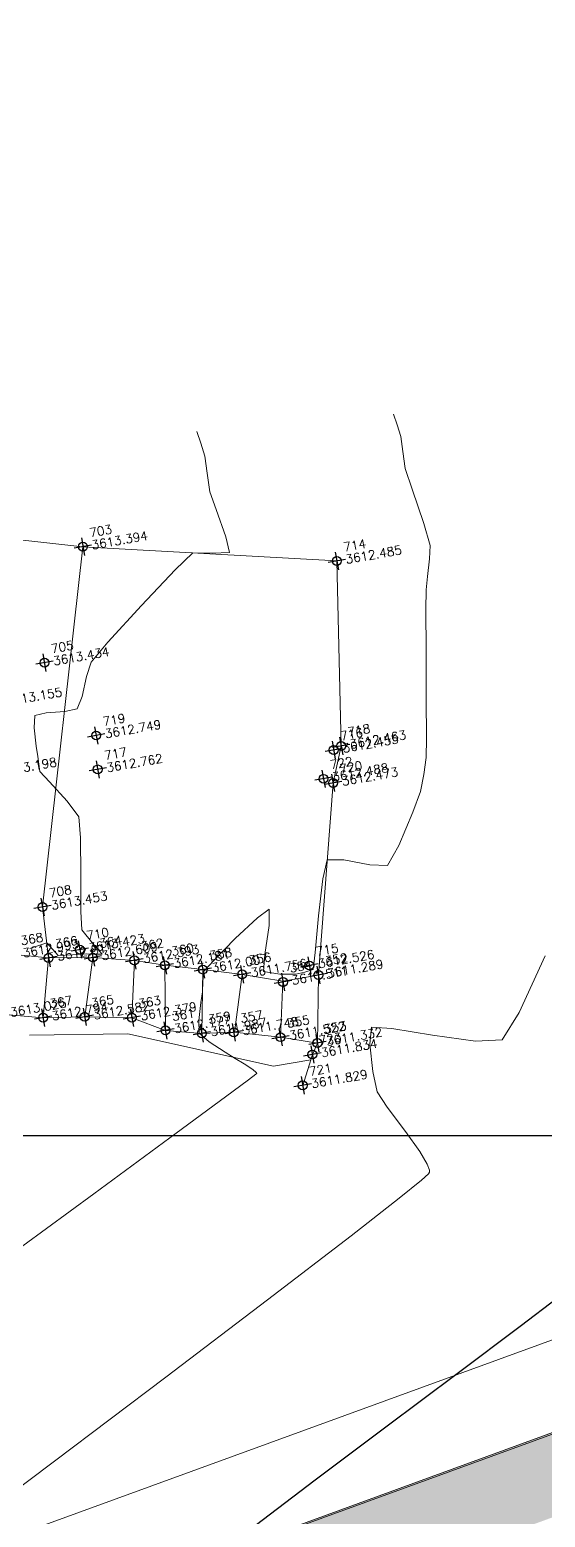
# Model space of a CAD drawing. Header units: millimetres. Extents: x 736950 to 740938, y 8500595 to 8502163.
# Drawn here: x 737889.26 to 737895.08, y 8501295.69 to 8501312.47 of the extents above; entities that cross this region are included whole.
import ezdxf

# ---------------------------------------------------------------- set-up
doc = ezdxf.new("R2010")
doc.units = ezdxf.units.MM
for name, color, linetype, lineweight in [('camino', 22, 'Continuous', 5), ('CAMINO ACTUAL', 1, 'Continuous', 13), ('CONT-MJR', 80, 'Continuous', 30), ('CONT-MNR', 96, 'Continuous', 15), ('pista', 251, 'Continuous', 5)]:
    doc.layers.add(name, color=color, linetype=linetype, lineweight=lineweight)
doc.layers.add('Cuadricula Coordenadas', color=5, linetype='Continuous')
doc.styles.add('5mm', font='arial.ttf', dxfattribs={"height": 3})

msp = doc.modelspace()

# ---------------------------------------------------------------- hatches: boundary and pattern name
at = {"layer": 'pista'}
h = msp.add_hatch(dxfattribs=at)
h.set_pattern_fill('HONEY', color=256, scale=3, angle=9.94991650582834, style=0)
h.set_pattern_definition([(9.94991650582834, (1479841.21072825, -18.49207214638591), (0.4979252195647159, 0.4170677100899267), [0.375, -0.75]), (129.9499165058283, (1479841.21072825, -18.49207214638591), (-0.6101538418184378, 0.222682034283025), [0.3749999999999999, -0.7499999999999998]), (69.94991650582834, (1479841.21072825, -18.49207214638591), (-0.112228622253722, 0.6397497443729518), [-0.75, 0.375])])
h.paths.add_polyline_path([(737744.7999806425, 8501250.923935566), (737743.4751223363, 8501250.754223157), (737756.465848178, 8501242.026572531), (737763.5739612179, 8501242.006896213), (737770.002546867, 8501243.455222024), (737769.8468594846, 8501244.342704736), (737763.4750639071, 8501242.907173423), (737756.7405500773, 8501242.925815564)])
h.paths.add_polyline_path([(737794.2809870465, 8501256.017245878), (737809.7820272583, 8501263.709828075), (737823.391616501, 8501273.483615467), (737837.0791595323, 8501280.557800073), (737851.5530432165, 8501285.77819753), (737870.8510758049, 8501293.050216693, -0.9976846880626209), (737871.0089264096, 8501292.63424804), (737865.2748787645, 8501289.581801567, 0.7845063948290762), (737866.1540430214, 8501286.121818589), (737883.2588851704, 8501291.348365877), (737897.4188924351, 8501296.516943583), (737903.2981396064, 8501301.44146652, -0.5512150924587264), (737904.1219025984, 8501301.177325813), (737906.855912117, 8501297.98174819, 0.5618964424650519), (737910.2738656431, 8501298.536066804), (737914.22079628, 8501308.558674501), (737925.6412323939, 8501300.72656757, 0.340189525830376), (737928.7023693406, 8501300.894137181), (737936.9171069289, 8501306.117412793, -0.358727273887905), (737938.1716059428, 8501305.962964654), (737943.1732157968, 8501301.051021611, 0.3417074120720416), (737946.0555081918, 8501300.709858142), (737955.8779356404, 8501307.072689936), (737971.8320576148, 8501314.464803053), (737988.5677626224, 8501323.411181662), (738023.1375471824, 8501336.282937778), (738044.4246208373, 8501357.728329657), (738061.4456776979, 8501362.208386911), (738078.9085143938, 8501363.070318012), (738112.0997810266, 8501372.051506756), (738118.6561313582, 8501373.365123207), (738128.3493353954, 8501376.976906104), (738155.2251721952, 8501366.826195797), (738176.6167526407, 8501363.543890122), (738193.8053773039, 8501353.328603027), (738204.7313956148, 8501340.877429372), (738207.705198212, 8501335.751671141), (738214.35685511, 8501331.742925933), (738229.9282901662, 8501313.374534177), (738233.5603594936, 8501308.186787868), (738234.53883727, 8501308.358438132), (738230.6417003467, 8501313.924784988), (738214.9478837823, 8501332.43754055), (738208.3676942562, 8501336.403214611), (738205.4657963786, 8501341.405035153), (738194.387784551, 8501354.029418997), (738176.9261677533, 8501364.406946706), (738155.4549153853, 8501367.70147717), (738128.3514754312, 8501377.93815071), (738118.4090486554, 8501374.233504975), (738111.8936108743, 8501372.928085677), (738078.7671659255, 8501363.964436961), (738061.3074614278, 8501363.102660457), (738043.958527311, 8501358.536303693), (738022.6381405202, 8501337.057350922), (737988.196920163, 8501324.233464561), (737971.4304040315, 8501315.270615296), (737955.4419368334, 8501307.862588815), (737945.5806043665, 8501301.47455489, -0.3391433520832071), (737943.8038299843, 8501301.693147572), (737938.8116631231, 8501306.59581691, 0.3560082385246841), (737936.4342009705, 8501306.876887502), (737928.158540546, 8501301.61487459, -0.3502196171718997), (737926.1502499409, 8501301.468794718), (737914.5128481541, 8501309.44969617, 0.4302069892023044), (737913.4330382891, 8501309.014522241), (737909.4507249827, 8501298.90206584, -0.5704007069138802), (737907.5397775185, 8501298.566836312), (737904.9064502402, 8501301.644734057, 0.4931454261128044), (737902.7202336333, 8501302.131411942), (737896.9620044216, 8501297.308254998), (737882.9728831241, 8501292.20205278), (737866.0373022418, 8501287.027224885, -0.7384715771871906), (737865.6977918843, 8501288.787355538), (737871.5108758068, 8501291.881875956, 0.9119586051647783), (737870.5337161538, 8501293.892406015), (737851.2416702455, 8501286.62264278), (737836.7183275839, 8501281.384406622), (737822.9200107896, 8501274.252970394), (737809.3164408724, 8501264.483505804), (737793.8201376351, 8501256.79327439), (737778.9884914039, 8501246.402265295), (737769.846859484, 8501244.34270474), (737770.0025468671, 8501243.455222024), (737779.3594973255, 8501245.563292695)])
h.paths.add_polyline_path([(738260.5182952256, 8501271.251537092), (738234.538837269, 8501308.358438132), (738233.56035949, 8501308.186787868), (738259.6897886079, 8501270.86568047), (738269.3749442189, 8501234.589470252), (738274.5057655985, 8501215.583008338), (738279.7983711922, 8501189.602392923), (738280.7089290785, 8501189.641305126), (738275.382018582, 8501215.790318219), (738270.2441657205, 8501234.822827347)])

# ---------------------------------------------------------------- linework, layer by layer
at = {"linetype": 'Continuous', "extrusion": (-0.172787269436437, 0.9849591664230046, 0)}
for points, elevation in [([(-2195709.041162655, 0), (-2195708.841162655, 0)], 8245941.930062789), ([(-2195711.836162655, 0), (-2195711.636162655, 0)], 8245941.276062787), ([(-2195708.388162655, 0), (-2195708.188162655, 0)], 8245940.716062788), ([(-2195708.821162655, 0), (-2195708.621162655, 0)], 8245939.806062791), ([(-2195711.433162655, 0), (-2195711.233162655, 0)], 8245939.182062788), ([(-2195711.523162655, 0), (-2195711.323162654, 0)], 8245939.212062788), ([(-2195708.772162654, 0), (-2195708.572162654, 0)], 8245939.426062787), ([(-2195711.263162655, 0), (-2195711.063162655, 0)], 8245938.882062787), ([(-2195711.362162655, 0), (-2195711.162162655, 0)], 8245938.817062787), ([(-2195707.890162655, 0), (-2195707.690162655, 0)], 8245938.005062788), ([(-2195708.222162655, 0), (-2195708.022162654, 0)], 8245937.459062787), ([(-2195707.858162655, 0), (-2195707.658162654, 0)], 8245937.427062787), ([(-2195708.351162655, 0), (-2195708.151162655, 0)], 8245937.346062787), ([(-2195708.807162654, 0), (-2195708.607162654, 0)], 8245937.233062786), ([(-2195709.136162654, 0), (-2195708.936162654, 0)], 8245937.119062789), ([(-2195710.742162655, 0), (-2195710.542162654, 0)], 8245936.835062787), ([(-2195709.550162653, 0), (-2195709.350162655, 0)], 8245936.997062786), ([(-2195709.977162655, 0), (-2195709.777162654, 0)], 8245936.867062786), ([(-2195710.824162656, 0), (-2195710.624162655, 0)], 8245936.711062787), ([(-2195710.417162655, 0), (-2195710.217162654, 0)], 8245936.703062788), ([(-2195707.681162654, 0), (-2195707.481162654, 0)], 8245936.774062788), ([(-2195708.145162654, 0), (-2195707.945162654, 0)], 8245936.702062787), ([(-2195708.667162655, 0), (-2195708.467162656, 0)], 8245936.601062789), ([(-2195709.016162654, 0), (-2195708.816162654, 0)], 8245936.394062787), ([(-2195709.414162654, 0), (-2195709.214162656, 0)], 8245936.290062787), ([(-2195709.771162654, 0), (-2195709.571162654, 0)], 8245936.239062788), ([(-2195710.281162655, 0), (-2195710.081162654, 0)], 8245936.094062787), ([(-2195710.602162655, 0), (-2195710.402162656, 0)], 8245935.84006279), ([(-2195710.680162655, 0), (-2195710.480162655, 0)], 8245935.957062786), ([(-2195710.434162655, 0), (-2195710.234162655, 0)], 8245935.516062788)]:
    msp.add_lwpolyline(points, dxfattribs=dict(at, elevation=elevation))
at = {"linetype": 'Continuous', "extrusion": (0.9849591664230046, 0.172787269436437, 0)}
for points, elevation in [([(8245942.030062787, 0), (8245941.830062788, 0)], 2195708.941162656), ([(8245941.376062785, 0), (8245941.176062788, 0)], 2195711.736162655), ([(8245940.816062788, 0), (8245940.616062787, 0)], 2195708.288162655), ([(8245939.906062786, 0), (8245939.706062787, 0)], 2195708.721162654), ([(8245939.312062787, 0), (8245939.112062788, 0)], 2195711.423162655), ([(8245939.282062788, 0), (8245939.082062787, 0)], 2195711.333162655), ([(8245939.526062786, 0), (8245939.326062788, 0)], 2195708.672162654), ([(8245938.982062787, 0), (8245938.782062788, 0)], 2195711.163162654), ([(8245938.917062786, 0), (8245938.717062788, 0)], 2195711.262162655), ([(8245938.105062785, 0), (8245937.905062785, 0)], 2195707.790162654), ([(8245937.55906279, 0), (8245937.359062788, 0)], 2195708.122162654), ([(8245937.446062787, 0), (8245937.246062787, 0)], 2195708.251162654), ([(8245937.527062787, 0), (8245937.327062787, 0)], 2195707.758162654), ([(8245937.333062789, 0), (8245937.133062787, 0)], 2195708.707162655), ([(8245937.219062786, 0), (8245937.019062786, 0)], 2195709.036162655), ([(8245937.097062788, 0), (8245936.897062789, 0)], 2195709.450162654), ([(8245936.935062787, 0), (8245936.735062788, 0)], 2195710.642162655), ([(8245936.967062787, 0), (8245936.767062787, 0)], 2195709.877162655), ([(8245936.803062787, 0), (8245936.603062789, 0)], 2195710.317162655), ([(8245936.811062787, 0), (8245936.611062787, 0)], 2195710.724162654), ([(8245936.802062788, 0), (8245936.602062788, 0)], 2195708.045162655), ([(8245936.874062788, 0), (8245936.674062788, 0)], 2195707.581162655), ([(8245936.701062788, 0), (8245936.501062788, 0)], 2195708.567162655), ([(8245936.494062787, 0), (8245936.294062788, 0)], 2195708.916162654), ([(8245936.390062787, 0), (8245936.190062786, 0)], 2195709.314162654), ([(8245936.339062787, 0), (8245936.139062789, 0)], 2195709.671162654), ([(8245936.194062785, 0), (8245935.994062788, 0)], 2195710.181162655), ([(8245936.057062787, 0), (8245935.857062787, 0)], 2195710.580162654), ([(8245935.940062787, 0), (8245935.740062787, 0)], 2195710.502162655), ([(8245935.616062785, 0), (8245935.416062787, 0)], 2195710.334162654)]:
    msp.add_lwpolyline(points, dxfattribs=dict(at, elevation=elevation))
at = {"linetype": 'Continuous'}
for centre in [(737889.8583681341, 8501306.64222781), (737892.7243318786, 8501306.481004933), (737889.4249535435, 8501305.333657296), (737890.0086772778, 8501304.512161342), (737892.6892098766, 8501304.34886717), (737892.7726725836, 8501304.3939668), (737890.0260734411, 8501304.129410282), (737892.5736029992, 8501304.024005584), (737892.6823451291, 8501303.977089178), (737889.4028701661, 8501302.577384934), (737889.8242184586, 8501302.096962603), (737889.4712225145, 8501302.002549345), (737889.9708031524, 8501302.007951776), (737890.4394694938, 8501301.975442383), (737890.7832188082, 8501301.920004051), (737892.414134814, 8501301.917772003), (737891.21207195, 8501301.871372962), (737891.6551118592, 8501301.817108434), (737892.1168310044, 8501301.73160153), (737892.5163270871, 8501301.809805622), (737889.409714829, 8501301.328787662), (737889.8791765656, 8501301.338043895), (737890.4107767646, 8501301.328757973), (737890.7902944786, 8501301.185174184), (737891.200278103, 8501301.151507763), (737891.5607206759, 8501301.162959902), (737892.0881040051, 8501301.108262328), (737892.4481638637, 8501300.913547415), (737892.5047745684, 8501301.042265043), (737892.3386737992, 8501300.565392382)]:
    msp.add_circle(centre, 0.05, dxfattribs=at)
at = {"layer": 'camino'}
for p, q in [((737882.6571290377, 8501293.142154945), (737896.557509034, 8501298.206578638)), ((737882.9743935154, 8501292.193442862), (737897.0605003375, 8501297.325533723))]:
    msp.add_line(p, q, dxfattribs=at)
at = {"layer": 'CAMINO ACTUAL'}
msp.add_lwpolyline([(737744.7999806433, 8501250.923935566), (737756.7405500774, 8501242.925815562), (737763.4750639033, 8501242.907173423), (737778.9884914034, 8501246.402265295), (737793.8201376382, 8501256.793274388), (737809.3164408694, 8501264.4835058), (737822.9200107896, 8501274.252970394), (737836.7183275832, 8501281.38440662), (737851.2416702405, 8501286.62264278), (737870.5337161538, 8501293.892406015, -0.9119586051647784), (737871.5108758068, 8501291.881875956), (737865.6977918843, 8501288.787355538, 0.7384715771871907), (737866.0373022418, 8501287.027224885), (737882.9728831139, 8501292.202052778), (737896.9620044209, 8501297.308254996), (737902.7202336333, 8501302.131411942, -0.4931454261128045), (737904.9064502402, 8501301.644734057), (737907.5397775185, 8501298.566836312, 0.5704007069138803)], format="xyb", dxfattribs=at)
at = {"layer": 'CONT-MJR', "extrusion": (-0.6061170496510041, 0.7953754598441936, 0), "elevation": 6314473.071307871}
msp.add_lwpolyline([(-5739684.979663242, 3610.000000000003), (-5739685.51577966, 3610.000000000003)], dxfattribs=at)
at = {"layer": 'CONT-MJR', "extrusion": (0.6005919278315578, -0.7995557117697133, 0), "elevation": -6354087.596624364}
msp.add_lwpolyline([(5695797.971900433, 3610), (5695798.859551522, 3610)], dxfattribs=at)
at = {"layer": 'CONT-MJR', "extrusion": (0.5990037437683078, -0.8007462238134825, 0), "elevation": -6365380.405087877}
msp.add_lwpolyline([(5683173.811931923, 3610.000000000013), (5683174.818779042, 3610.000000000013)], dxfattribs=at)
at = {"layer": 'CONT-MJR', "extrusion": (0.6001009270385516, -0.7999242947726184, 0), "elevation": -6357583.338277315}
msp.add_lwpolyline([(5691893.801754523, 3610.000000000004), (5691894.796547459, 3610.000000000004)], dxfattribs=at)
at = {"layer": 'CONT-MJR', "extrusion": (0.604493838557474, -0.7966098161245884, 0), "elevation": -6326164.477446069}
msp.add_lwpolyline([(5726792.66301102, 3610.000000000004), (5726793.514515113, 3610.000000000004)], dxfattribs=at)
at = {"layer": 'CONT-MNR'}
for points, elevation in [([(737893.4036439689, 8501308.018592183), (737893.3637332505, 8501308.136591917)], 3612), ([(737893.4685760437, 8501307.716058541), (737893.4454753916, 8501307.886923516)], 3612), ([(737891.2604760261, 8501307.472819671), (737891.2344914993, 8501307.66385993)], 3613), ([(737893.5740519298, 8501307.290168995), (737893.4963757849, 8501307.52468448)], 3612), ([(737891.3615493493, 8501307.06097112), (737891.2909215393, 8501307.26226847)], 3613), ([(737891.4709812436, 8501306.753671132), (737891.3615493493, 8501307.06097112)], 3613), ([(737893.7790817409, 8501306.654144369), (737893.7048496879, 8501306.904241087)], 3612), ([(737893.7715624429, 8501306.506383926), (737893.7790817409, 8501306.654144369)], 3612), ([(737890.901423782, 8501306.380139388), (737891.1006010127, 8501306.572346829)], 3613), ([(737891.3209199719, 8501306.570899552), (737891.5139415506, 8501306.575520061)], 3613), ([(737893.7469506653, 8501306.305643732), (737893.7715624429, 8501306.506383926)], 3612), ([(737893.7303258653, 8501306.156435745), (737893.7469506653, 8501306.305643732)], 3612), ([(737890.1411476417, 8501305.564486226), (737890.5199166337, 8501305.97751411)], 3613), ([(737893.7309603452, 8501305.471709913), (737893.7294792278, 8501305.93216162)], 3612), ([(737889.95018488, 8501305.341070961), (737890.1411476417, 8501305.564486226)], 3613), ([(737889.9010464251, 8501305.178134844), (737889.95018488, 8501305.341070961)], 3613), ([(737889.6552513575, 8501304.783004375), (737889.7947872585, 8501304.81317666)], 3613), ([(737889.7947872585, 8501304.81317666), (737889.8488154213, 8501304.952944182)], 3613), ([(737889.3175376379, 8501304.7380176), (737889.4459899492, 8501304.768016784)], 3613), ([(737889.3324507297, 8501304.390960842), (737889.3087652528, 8501304.600124843)], 3613), ([(737893.7327988384, 8501304.263967015), (737893.73427729, 8501304.478544835)], 3612), ([(737889.3499893285, 8501304.2745858), (737889.3324507297, 8501304.390960842)], 3613), ([(737889.3600107835, 8501304.189784057), (737889.3499893285, 8501304.2745858)], 3613), ([(737889.3733821528, 8501304.106355585), (737889.3600107835, 8501304.189784057)], 3613), ([(737893.7063847964, 8501304.071563004), (737893.7327988384, 8501304.263967015)], 3612), ([(737893.6693667786, 8501303.881421227), (737893.7063847964, 8501304.071563004)], 3612), ([(737893.4253668534, 8501303.270460524), (737893.5824047042, 8501303.646909546)], 3612), ([(737889.8358249797, 8501302.939044172), (737889.830892728, 8501303.359168772)], 3613), ([(737892.8033139099, 8501303.107631588), (737893.0961506139, 8501303.05339319)], 3612), ([(737893.0961506139, 8501303.05339319), (737893.2948465695, 8501303.046540327)], 3612), ([(737889.8371682978, 8501302.528144585), (737889.8358249797, 8501302.939044172)], 3613), ([(737891.5778897551, 8501302.220293283), (737891.8273038503, 8501302.456445038)], 3612), ([(737891.8273038503, 8501302.456445038), (737891.9612755851, 8501302.552740848)], 3612), ([(737891.9612755851, 8501302.552740848), (737891.9587848398, 8501302.36777772)], 3612), ([(737889.5154739505, 8501302.102716008), (737889.5802359736, 8501302.031706382)], 3613), ([(737890.0768895086, 8501302.047056729), (737889.9707348648, 8501302.165411111)], 3613), ([(737891.3352233974, 8501301.97523677), (737891.5778897551, 8501302.220293283)], 3612), ([(737889.5802359736, 8501302.031706382), (737889.7401706562, 8501302.038633294)], 3613), ([(737889.993527022, 8501302.04618894), (737890.0768895086, 8501302.047056729)], 3613), ([(737892.4575892478, 8501301.87186229), (737892.4779117507, 8501302.063681409)], 3612), ([(737891.8956334289, 8501301.84900702), (737892.0806811433, 8501301.821393592)], 3612), ([(737892.0806811433, 8501301.821393592), (737892.2600640742, 8501301.821293514)], 3612), ([(737892.2600640742, 8501301.821293514), (737892.3624448922, 8501301.842138879)], 3612), ([(737891.2079441093, 8501301.619420504), (737891.2111866624, 8501301.737506716)], 3612), ([(737894.5897756461, 8501301.079206564), (737894.7806890148, 8501301.386306915)], 3611), ([(737893.0958729743, 8501301.031523414), (737893.1140813085, 8501301.219931003)], 3611), ([(737893.8046379705, 8501301.131163381), (737894.2894557914, 8501301.064027775)], 3611), ([(737891.5778321918, 8501300.869940355), (737891.4625994321, 8501300.940907877)], 3612), ([(737893.1315206443, 8501300.720236795), (737893.0958729743, 8501301.031523414)], 3611), ([(737894.2894557914, 8501301.064027775), (737894.5897756461, 8501301.079206564)], 3611), ([(737891.6793146294, 8501300.806640204), (737891.5778321918, 8501300.869940355)], 3612), ([(737891.7268035825, 8501300.62747295), (737891.808995584, 8501300.690922005)], 3612), ([(737891.813840087, 8501300.711265175), (737891.7744853144, 8501300.744130965)], 3612), ([(737891.8196561689, 8501300.700667616), (737891.813840087, 8501300.711265175)], 3612), ([(737890.9129590944, 8501300.025585089), (737891.4674772519, 8501300.434082076)], 3612), ([(737893.2927889526, 8501300.318856398), (737893.1799981889, 8501300.491392381)], 3611), ([(737889.9811532781, 8501299.342923667), (737890.9129590944, 8501300.025585089)], 3612), ([(737893.7681425633, 8501299.608595088), (737893.7432898777, 8501299.67747448)], 3611), ([(737893.768850691, 8501299.58408336), (737893.7681425633, 8501299.608595088)], 3611), ([(737893.4293340661, 8501299.292901028), (737893.6782808456, 8501299.496214263)], 3611), ([(737893.6782808456, 8501299.496214263), (737893.7575613164, 8501299.56857866)], 3611), ([(737893.7575613164, 8501299.56857866), (737893.768850691, 8501299.58408336)], 3611), ([(737891.9433402444, 8501298.145472072), (737892.8875287294, 8501298.86905742)], 3611)]:
    msp.add_lwpolyline(points, dxfattribs=dict(at, elevation=elevation))
at = {"layer": 'CONT-MNR', "extrusion": (0.9530577660697105, 0.3027885310480125, 0), "elevation": 3277353.605810716}
msp.add_lwpolyline([(7878811.830956694, 3612.000000000013), (7878811.969110612, 3612.000000000013)], dxfattribs=at)
at = {"layer": 'CONT-MNR', "extrusion": (0.9469229705312665, 0.3214605541590482, 0), "elevation": 3431561.235559846}
msp.add_lwpolyline([(7812880.735263267, 3613.000000000013), (7812880.87254549, 3613.000000000013)], dxfattribs=at)
at = {"layer": 'CONT-MNR', "extrusion": (0.9533307083485796, 0.3019280717647755, 0), "elevation": 3270237.803690328}
msp.add_lwpolyline([(7881767.579474656, 3613.000000000006), (7881767.733456725, 3613.000000000006)], dxfattribs=at)
at = {"layer": 'CONT-MNR', "extrusion": (0.989613296669289, 0.1437550801027291, 0), "elevation": 1952335.359728221}
msp.add_lwpolyline([(8306931.026823667, 3612.000000000013), (8306931.220206334, 3612.000000000013)], dxfattribs=at)
at = {"layer": 'CONT-MNR', "extrusion": (0.9897066888530843, 0.143110691562385, 0), "elevation": 1946923.907759051}
msp.add_lwpolyline([(8308200.528520767, 3613), (8308200.741261775, 3613)], dxfattribs=at)
at = {"layer": 'CONT-MNR', "extrusion": (0.9470847266830534, 0.3209836763508169, 0), "elevation": 3427628.601688598}
msp.add_lwpolyline([(7814606.09171315, 3612), (7814606.499203523, 3612)], dxfattribs=at)
at = {"layer": 'CONT-MNR', "extrusion": (0.9721340559476196, 0.2344256327000754, 0), "elevation": 2710253.643040934}
msp.add_lwpolyline([(8091428.957094727, 3613.000000000013), (8091429.140352447, 3613.000000000013)], dxfattribs=at)
at = {"layer": 'CONT-MNR', "extrusion": (-0.006568872876479059, -0.99997842472182, 0), "elevation": -8505970.26712917}
msp.add_lwpolyline([(682031.1782375294, 3613.00000000001), (682031.398561242, 3613.00000000001)], dxfattribs=at)
at = {"layer": 'CONT-MNR', "extrusion": (-0.7258872635850464, 0.6878136961161891, 0), "elevation": 5311689.355881003}
msp.add_lwpolyline([(-6678520.938749869, 3613), (-6678521.493416275, 3613)], dxfattribs=at)
at = {"layer": 'CONT-MNR', "extrusion": (0.9999928747182917, -0.003774985118775803, 0), "elevation": 705796.1683944636}
msp.add_lwpolyline([(8504030.89580998, 3612), (8504031.120085707, 3612)], dxfattribs=at)
at = {"layer": 'CONT-MNR', "extrusion": (0.9999919890198077, 0.004002736090339493, 0), "elevation": 771916.301934896}
msp.add_lwpolyline([(8498283.236486595, 3612), (8498283.774052424, 3612)], dxfattribs=at)
at = {"layer": 'CONT-MNR', "extrusion": (0.974140442069085, -0.2259433537979102, 0), "elevation": -1202005.009203649}
msp.add_lwpolyline([(8448186.272199936, 3613), (8448186.503368516, 3613)], dxfattribs=at)
at = {"layer": 'CONT-MNR', "extrusion": (0.9999967295878112, 0.002557501453067518, 0), "elevation": 759633.4196174758}
msp.add_lwpolyline([(8499389.511477437, 3612.000000000013), (8499389.967082482, 3612.000000000013)], dxfattribs=at)
at = {"layer": 'CONT-MNR', "extrusion": (0.9979825320077845, -0.06348909990960222, 0), "elevation": 196660.4635837338}
msp.add_lwpolyline([(8531001.418248445, 3613.000000000003), (8531001.556419956, 3613.000000000003)], dxfattribs=at)
at = {"layer": 'CONT-MNR', "extrusion": (0.07143839143758343, -0.997445014138028, 0), "elevation": -8426870.419445902}
msp.add_lwpolyline([(1343323.686635525, 3613.00000000001), (1343323.896432963, 3613.00000000001)], dxfattribs=at)
at = {"layer": 'CONT-MNR', "extrusion": (0.7319376051584509, 0.6813716622775796, 0), "elevation": 6332636.691299928}
msp.add_lwpolyline([(5719647.101995829, 3613.000000000011), (5719647.25941126, 3613.000000000011)], dxfattribs=at)
at = {"layer": 'CONT-MNR', "extrusion": (0.7388696474987534, 0.673848383544153, 0), "elevation": 6273794.092899268}
msp.add_lwpolyline([(5784129.551815466, 3613.000000000003), (5784129.849447489, 3613.000000000003)], dxfattribs=at)
at = {"layer": 'CONT-MNR', "extrusion": (0.9376107921730835, -0.347686643977825, 0), "elevation": -2263932.748092515}
msp.add_lwpolyline([(8227469.79016185, 3612), (8227470.040278086, 3612)], dxfattribs=at)
at = {"layer": 'CONT-MNR', "extrusion": (0.8044828656087512, 0.5939758572045939, 0), "elevation": 5643188.800105081}
msp.add_lwpolyline([(6400864.344130436, 3613), (6400864.563373561, 3613)], dxfattribs=at)
at = {"layer": 'CONT-MNR', "extrusion": (0.9966056243893582, 0.08232392990800172, 0), "elevation": 1435245.857514275}
msp.add_lwpolyline([(8411700.751669506, 3613), (8411700.988152148, 3613)], dxfattribs=at)
at = {"layer": 'CONT-MNR', "extrusion": (0.9721779916943285, -0.2342433616245766, 0), "elevation": -1274010.857443921}
msp.add_lwpolyline([(8437626.01161594, 3612), (8437626.232398117, 3612)], dxfattribs=at)
at = {"layer": 'CONT-MNR', "extrusion": (-0.01944441988044934, -0.9998109393958005, 0), "elevation": -8514043.743623983}
msp.add_lwpolyline([(572450.2023716423, 3612.000000000013), (572450.3896989238, 3612.000000000013)], dxfattribs=at)
at = {"layer": 'CONT-MNR', "extrusion": (0.8639464937770724, -0.5035836136038413, 0), "elevation": -3643616.583653817}
msp.add_lwpolyline([(7716261.931467741, 3612.000000000003), (7716262.190650684, 3612.000000000003)], dxfattribs=at)
at = {"layer": 'CONT-MNR', "extrusion": (0.9934263376712071, -0.1144731917139253, 0), "elevation": -240129.3685519724}
msp.add_lwpolyline([(8529886.695954224, 3612.000000000013), (8529887.119015234, 3612.000000000013)], dxfattribs=at)
at = {"layer": 'CONT-MNR', "extrusion": (0.9991261642379473, 0.0417960277438699, 0), "elevation": 1092565.718965487}
msp.add_lwpolyline([(8463032.713678436, 3613), (8463032.92186526, 3613)], dxfattribs=at)
at = {"layer": 'CONT-MNR', "extrusion": (0.9957950148973815, -0.0916094334963575, 0), "elevation": -44009.81500047096}
msp.add_lwpolyline([(8533152.127033489, 3612.00000000001), (8533152.54144923, 3612.00000000001)], dxfattribs=at)
at = {"layer": 'CONT-MNR', "extrusion": (0.7782063582421802, 0.6280086496151495, 0), "elevation": 5913121.95977919}
msp.add_lwpolyline([(6152366.114375179, 3613), (6152366.313202354, 3613)], dxfattribs=at)
at = {"layer": 'CONT-MNR', "extrusion": (0.9890456775870388, -0.1476097816758611, 0), "elevation": -525066.5341057717}
msp.add_lwpolyline([(8517096.431647621, 3612.000000000001), (8517096.102050971, 3612.000000000001)], dxfattribs=at)
at = {"layer": 'CONT-MNR', "extrusion": (0.3028080838453135, -0.953051553882543, 0), "elevation": -7878740.354059495}
msp.add_lwpolyline([(3277509.507003697, 3613.000000000013), (3277509.708790175, 3613.000000000013)], dxfattribs=at)
at = {"layer": 'CONT-MNR', "extrusion": (0.731492295988909, 0.6818497055135204, 0), "elevation": 6336370.831078569}
msp.add_lwpolyline([(5715507.339594276, 3613.00000000001), (5715507.245183649, 3613.00000000001)], dxfattribs=at)
at = {"layer": 'CONT-MNR', "extrusion": (0.07514698700098806, -0.9971724677028911, 0), "elevation": -8421814.141838823}
msp.add_lwpolyline([(1374650.566887268, 3613.000000000003), (1374650.727563004, 3613.000000000003)], dxfattribs=at)
at = {"layer": 'CONT-MNR', "extrusion": (-0.04846025940437901, -0.9988251114476749, 0), "elevation": -8527072.304233229}
msp.add_lwpolyline([(325047.6593429593, 3613), (325047.7525874576, 3613)], dxfattribs=at)
at = {"layer": 'CONT-MNR', "extrusion": (0.7342654555701882, -0.6788624608536724, 0), "elevation": -5229406.661950314}
msp.add_lwpolyline([(6743138.927931247, 3612), (6743139.095459322, 3612)], dxfattribs=at)
at = {"layer": 'CONT-MNR', "extrusion": (0.9971835176243385, -0.07500021452203084, 0), "elevation": 98214.1737221703}
msp.add_lwpolyline([(8532700.32597476, 3612.000000000013), (8532700.132645689, 3612.000000000013)], dxfattribs=at)
at = {"layer": 'CONT-MNR', "extrusion": (0.908164212054332, -0.4186140990742361, 0), "elevation": -2888634.988703981}
msp.add_lwpolyline([(8029470.833761533, 3611), (8029471.539273456, 3611)], dxfattribs=at)
at = {"layer": 'CONT-MNR', "extrusion": (0.9959872836571624, -0.08949486461930165, 0), "elevation": -25892.58502169966}
msp.add_lwpolyline([(8533225.899138162, 3612.00000000001), (8533226.014320327, 3612.00000000001)], dxfattribs=at)
at = {"layer": 'CONT-MNR', "extrusion": (0.2981909063977916, -0.9545062510752161, 0), "elevation": -7894512.958217362}
msp.add_lwpolyline([(3239333.774442917, 3612.000000000003), (3239333.87412205, 3612.000000000003)], dxfattribs=at)
at = {"layer": 'CONT-MNR', "extrusion": (0.9899985055000153, -0.1410778476860779, 0), "elevation": -468834.1419117453}
msp.add_lwpolyline([(8520375.881168617, 3612), (8520376.0014744, 3612)], dxfattribs=at)
at = {"layer": 'CONT-MNR', "extrusion": (0.9933234891596204, -0.1153622376852914, 0), "elevation": -247764.5118779198}
msp.add_lwpolyline([(8529667.043006212, 3612.000000000013), (8529667.247652512, 3612.000000000013)], dxfattribs=at)
at = {"layer": 'CONT-MNR', "extrusion": (0.9994239955051135, 0.03393636999731808, 0), "elevation": 1025969.445008996}
msp.add_lwpolyline([(8471363.018295841, 3612.000000000003), (8471363.161605118, 3612.000000000003)], dxfattribs=at)
at = {"layer": 'CONT-MNR', "extrusion": (0.6586207074087416, 0.7524750917953423, 0), "elevation": 6883007.771936507}
msp.add_lwpolyline([(5043888.105563946, 3612), (5043888.252261757, 3612)], dxfattribs=at)
at = {"layer": 'CONT-MNR', "extrusion": (-0.05410622444538854, -0.9985351853972223, 0), "elevation": -8528773.000208633}
msp.add_lwpolyline([(276838.9255890711, 3611.000000000009), (276839.1553096639, 3611.000000000009)], dxfattribs=at)
at = {"layer": 'CONT-MNR', "extrusion": (0.163308647848817, 0.9865750278300132, 0), "elevation": 8507675.839560287}
msp.add_lwpolyline([(660348.8592876553, 3611.000000000013), (660348.3918396106, 3611.000000000013)], dxfattribs=at)
at = {"layer": 'CONT-MNR', "extrusion": (-0.5426701173595316, -0.839945917142879, 0), "elevation": -7541064.662325919}
msp.add_lwpolyline([(-3993613.058006195, 3612.000000000003), (-3993613.272289529, 3612.000000000003)], dxfattribs=at)
at = {"layer": 'CONT-MNR', "extrusion": (-0.5489846796897889, -0.8358324123087713, 0), "elevation": -7510753.988190884}
msp.add_lwpolyline([(-4050330.004072439, 3612), (-4050330.117935798, 3612)], dxfattribs=at)
at = {"layer": 'CONT-MNR', "extrusion": (0.5978138824813355, -0.8016349305716362, 0), "elevation": -6373817.620221579}
msp.add_lwpolyline([(5673714.993939396, 3612), (5673715.317436193, 3612)], dxfattribs=at)
at = {"layer": 'CONT-MNR', "extrusion": (-0.6747235881915122, 0.7380705112236708, 0), "elevation": 5776686.337952331}
msp.add_lwpolyline([(-6280644.291167013, 3612.00000000001), (-6280644.30561087, 3612.00000000001)], dxfattribs=at)
at = {"layer": 'CONT-MNR', "extrusion": (0.9782906749043834, 0.2072374372431923, 0), "elevation": 2483661.744138218}
msp.add_lwpolyline([(8163823.903707164, 3611), (8163824.137629882, 3611)], dxfattribs=at)
at = {"layer": 'CONT-MNR', "extrusion": (0.7988691300567069, 0.6015048736647448, 0), "elevation": 5703053.747164767}
msp.add_lwpolyline([(6347579.635506741, 3611.000000000013), (6347579.978218542, 3611.000000000013)], dxfattribs=at)
at = {"layer": 'CONT-MNR', "extrusion": (0.8146145750948147, 0.5800026672723969, 0), "elevation": 5531875.500523704}
msp.add_lwpolyline([(6497302.44856654, 3611.000000000009), (6497302.726428521, 3611.000000000009)], dxfattribs=at)
at = {"layer": 'CONT-MNR', "extrusion": (0.8616424145424093, 0.5075158612905878, 0), "elevation": 4950344.974546893}
msp.add_lwpolyline([(6950587.602181027, 3611.000000000013), (6950587.766111702, 3611.000000000013)], dxfattribs=at)
at = {"layer": 'CONT-MNR', "extrusion": (-0.590019165943287, 0.8073892393508771, 0), "elevation": 6428488.378739284}
msp.add_lwpolyline([(-5611692.651289139, 3612), (-5611693.978354014, 3612)], dxfattribs=at)
at = {"layer": 'CONT-MNR', "extrusion": (0.6161478101793845, -0.787630545377177, 0), "elevation": -6241231.577852308}
msp.add_lwpolyline([(5819243.659284404, 3611), (5819244.347177146, 3611)], dxfattribs=at)
at = {"layer": 'CONT-MNR', "extrusion": (0.604283690023772, -0.7967692401010807, 0), "elevation": -6327676.796880062}
msp.add_lwpolyline([(5725123.973533666, 3611.00000000001), (5725125.416310031, 3611.00000000001)], dxfattribs=at)
at = {"layer": 'CONT-MNR', "extrusion": (0.6021800976173629, -0.7983602758363816, 0), "elevation": -6342754.886109366}
msp.add_lwpolyline([(5708413.145043345, 3611), (5708414.719765892, 3611)], dxfattribs=at)
at = {"layer": 'CONT-MNR', "extrusion": (0.6010183432194238, -0.799235228899339, 0), "elevation": -6351050.36778267}
msp.add_lwpolyline([(5699180.759972785, 3611.000000000006), (5699182.345359335, 3611.000000000006)], dxfattribs=at)
at = {"layer": 'Cuadricula Coordenadas', "color": 8}
msp.add_line((736950.2264744169, 8501300), (738552.8979275209, 8501300), dxfattribs=at)
at = {"layer": 'pista'}
for p, q in [((737889.2573569566, 8501301.131730804), (737890.3674684789, 8501301.147315975)), ((737890.3674684789, 8501301.147315975), (737892.0110595874, 8501300.781432996)), ((737892.0110595874, 8501300.781432996), (737892.4297123366, 8501300.854875498))]:
    msp.add_line(p, q, dxfattribs=at)
for points in [[(737889.8583681341, 8501306.64222781), (737887.8945220228, 8501306.85814782), (737887.907031526, 8501305.368909923), (737887.8821779737, 8501304.966563927), (737887.8325633606, 8501304.653279088), (737887.8212418492, 8501304.399505915), (737887.5625326817, 8501302.112404352)], [(737892.5163270871, 8501301.809805622), (737892.6821478835, 8501303.97821356), (737892.7726725836, 8501304.3939668), (737892.7243318786, 8501306.481004933), (737889.8583681341, 8501306.64222781), (737889.4028701661, 8501302.577384934), (737889.4712225145, 8501302.002549345)], [(737892.5163270871, 8501301.809805622), (737892.1154487063, 8501301.739481203), (737891.6551118592, 8501301.817108434), (737891.21207195, 8501301.871372962), (737890.7832188082, 8501301.920004051), (737890.4394694938, 8501301.975442383), (737889.9708031524, 8501302.007951776), (737889.4712225148, 8501302.002549345), (737889.0819230328, 8501302.039844297)], [(737889.4712225148, 8501302.002549345), (737889.409714829, 8501301.328787662)], [(737889.9708031524, 8501302.007951776), (737889.8791765656, 8501301.338043895)], [(737890.4394694938, 8501301.975442383), (737890.4107767646, 8501301.328757973)], [(737890.7832188082, 8501301.920004051), (737890.7902944786, 8501301.185174184)], [(737891.21207195, 8501301.871372962), (737891.200278103, 8501301.151507763)], [(737891.6551118592, 8501301.817108434), (737891.5677532722, 8501301.1641936)], [(737892.5047745684, 8501301.042265043), (737892.5163270871, 8501301.809805622)], [(737892.1154487063, 8501301.739481203), (737892.0881040051, 8501301.108262328)], [(737888.9406511487, 8501301.369349513), (737889.409714829, 8501301.328787662), (737889.8791765656, 8501301.338043895), (737890.4107767646, 8501301.328757973), (737890.7902944786, 8501301.185174184), (737891.200278103, 8501301.151507763), (737891.5605478889, 8501301.163944859), (737892.0881040051, 8501301.108262328), (737892.5047745684, 8501301.042265043), (737892.4481638637, 8501300.913547415), (737892.3386737992, 8501300.565392382)]]:
    msp.add_lwpolyline(points, dxfattribs=at)

# ---------------------------------------------------------------- texts
at = {"color": 2, "char_height": 0.1, "attachment_point": 1, "rotation": 9.94991650582834, "style": '5mm'}
for s, insert, width in [('\\Ftxt.shx;\\W1.0000000000;\\T1.0000000000;\\o\\l703', (737889.9240344696, 8501306.846648779), 0.3833333333333333), ('\\Ftxt.shx;\\W1.0000000000;\\T1.0000000000;\\o\\l714', (737892.7899982141, 8501306.685425902), 0.3666666666666667), ('\\Ftxt.shx;\\W1.0000000000;\\T1.0000000000;\\o\\l705', (737889.490619879, 8501305.538078263), 0.3833333333333333), ('\\Ftxt.shx;\\W1.0000000000;\\T1.0000000000;\\o\\l719', (737890.0743436133, 8501304.71658231), 0.3666666666666667), ('\\Ftxt.shx;\\W1.0000000000;\\T1.0000000000;\\o\\l718', (737892.8383389191, 8501304.598387767), 0.3666666666666667), ('\\Ftxt.shx;\\W1.0000000000;\\T1.0000000000;\\o\\l716', (737892.7548762121, 8501304.553288138), 0.3666666666666667), ('\\Ftxt.shx;\\W1.0000000000;\\T1.0000000000;\\o\\l717', (737890.0917397767, 8501304.33383125), 0.3666666666666666), ('\\Ftxt.shx;\\W1.0000000000;\\T1.0000000000;\\o\\l722', (737892.6392693347, 8501304.228426551), 0.4), ('\\Ftxt.shx;\\W1.0000000000;\\T1.0000000000;\\o\\l720', (737892.7480114646, 8501304.181510147), 0.3833333333333333), ('\\Ftxt.shx;\\W1.0000000000;\\T1.0000000000;\\o\\l708', (737889.4685365016, 8501302.781805903), 0.3833333333333333), ('\\Ftxt.shx;\\W1.0000000000;\\T1.0000000000;\\o\\l368', (737889.1475893683, 8501302.244265266), 0.4), ('\\Ftxt.shx;\\W1.0000000000;\\T1.0000000000;\\o\\l710', (737889.8898847941, 8501302.301383572), 0.35), ('\\Ftxt.shx;\\W1.0000000000;\\T1.0000000000;\\o\\l366', (737889.53688885, 8501302.206970312), 0.4), ('\\Ftxt.shx;\\W1.0000000000;\\T1.0000000000;\\o\\l364', (737890.0364694879, 8501302.212372743), 0.4), ('\\Ftxt.shx;\\W1.0000000000;\\T1.0000000000;\\o\\l362', (737890.5051358293, 8501302.179863352), 0.4), ('\\Ftxt.shx;\\W1.0000000000;\\T1.0000000000;\\o\\l360', (737890.8488851438, 8501302.124425018), 0.3833333333333333), ('\\Ftxt.shx;\\W1.0000000000;\\T1.0000000000;\\o\\l358', (737891.2777382855, 8501302.075793931), 0.4), ('\\Ftxt.shx;\\W1.0000000000;\\T1.0000000000;\\o\\l715', (737892.4798011496, 8501302.12219297), 0.3666666666666667), ('\\Ftxt.shx;\\W1.0000000000;\\T1.0000000000;\\o\\l356', (737891.7207781947, 8501302.021529403), 0.4), ('\\Ftxt.shx;\\W1.0000000000;\\T1.0000000000;\\o\\l354', (737892.1824973399, 8501301.936022498), 0.4), ('\\Ftxt.shx;\\W1.0000000000;\\T1.0000000000;\\o\\l352', (737892.5819934226, 8501302.01422659), 0.4), ('\\Ftxt.shx;\\W1.0000000000;\\T1.0000000000;\\o\\l367', (737889.4753811645, 8501301.533208631), 0.4), ('\\Ftxt.shx;\\W1.0000000000;\\T1.0000000000;\\o\\l365', (737889.9448429011, 8501301.542464864), 0.4), ('\\Ftxt.shx;\\W1.0000000000;\\T1.0000000000;\\o\\l363', (737890.4764431001, 8501301.533178942), 0.4), ('\\Ftxt.shx;\\W1.0000000000;\\T1.0000000000;\\o\\l361', (737890.8559608142, 8501301.389595151), 0.3666666666666667), ('\\Ftxt.shx;\\W1.0000000000;\\T1.0000000000;\\o\\l359', (737891.2659444384, 8501301.35592873), 0.4), ('\\Ftxt.shx;\\W1.0000000000;\\T1.0000000000;\\o\\l357', (737891.6263870114, 8501301.36738087), 0.4), ('\\Ftxt.shx;\\W1.0000000000;\\T1.0000000000;\\o\\l355', (737892.1537703406, 8501301.312683297), 0.4), ('\\Ftxt.shx;\\W1.0000000000;\\T1.0000000000;\\o\\l353', (737892.5704409039, 8501301.246686012), 0.4), ('\\Ftxt.shx;\\W1.0000000000;\\T1.0000000000;\\o\\l723', (737892.5138301993, 8501301.117968382), 0.4), ('\\Ftxt.shx;\\W1.0000000000;\\T1.0000000000;\\o\\l721', (737892.4043401347, 8501300.769813351), 0.3666666666666667)]:
    msp.add_mtext(s, dxfattribs=dict(at, insert=insert, width=width))
at = {"color": 1, "char_height": 0.1, "attachment_point": 1, "rotation": 9.94991650582834, "style": '5mm'}
for s, insert, width in [('\\Ftxt.shx;\\W1.0000000000;\\T1.0000000000;\\o\\l3613.394', (737889.9482246875, 8501306.708754495), 0.8), ('\\Ftxt.shx;\\W1.0000000000;\\T1.0000000000;\\o\\l3612.485', (737892.814188432, 8501306.547531618), 0.8), ('\\Ftxt.shx;\\W1.0000000000;\\T1.0000000000;\\o\\l3613.434', (737889.5148100968, 8501305.40018398), 0.8), ('\\Ftxt.shx;\\W1.0000000000;\\T1.0000000000;\\o\\l3613.155', (737888.9805948564, 8501304.94401726), 0.7666666666666666), ('\\Ftxt.shx;\\W1.0000000000;\\T1.0000000000;\\o\\l3612.749', (737890.0985338312, 8501304.578688025), 0.8), ('\\Ftxt.shx;\\W1.0000000000;\\T1.0000000000;\\o\\l3612.455', (737892.7790664299, 8501304.415393854), 0.8), ('\\Ftxt.shx;\\W1.0000000000;\\T1.0000000000;\\o\\l3612.463', (737892.8625291368, 8501304.460493483), 0.8), ('\\Ftxt.shx;\\W1.0000000000;\\T1.0000000000;\\o\\l3612.762', (737890.1159299945, 8501304.195936967), 0.8), ('\\Ftxt.shx;\\W1.0000000000;\\T1.0000000000;\\o\\l3613.198', (737888.9202434826, 8501304.153702315), 0.7666666666666666), ('\\Ftxt.shx;\\W1.0000000000;\\T1.0000000000;\\o\\l3612.488', (737892.6634595526, 8501304.090532267), 0.8), ('\\Ftxt.shx;\\W1.0000000000;\\T1.0000000000;\\o\\l3612.473', (737892.7722016824, 8501304.043615863), 0.8), ('\\Ftxt.shx;\\W1.0000000000;\\T1.0000000000;\\o\\l3613.453', (737889.4927267195, 8501302.643911619), 0.8), ('\\Ftxt.shx;\\W1.0000000000;\\T1.0000000000;\\o\\l3613.423', (737889.914075012, 8501302.163489288), 0.8), ('\\Ftxt.shx;\\W1.0000000000;\\T1.0000000000;\\o\\l3612.993', (737889.1717795861, 8501302.106370982), 0.8), ('\\Ftxt.shx;\\W1.0000000000;\\T1.0000000000;\\o\\l3612.811', (737889.5610790679, 8501302.069076028), 0.7333333333333333), ('\\Ftxt.shx;\\W1.0000000000;\\T1.0000000000;\\o\\l3612.609', (737890.0606597058, 8501302.074478459), 0.7833333333333334), ('\\Ftxt.shx;\\W1.0000000000;\\T1.0000000000;\\o\\l3612.393', (737890.5293260472, 8501302.041969068), 0.8), ('\\Ftxt.shx;\\W1.0000000000;\\T1.0000000000;\\o\\l3612.181', (737890.8730753616, 8501301.986530734), 0.7333333333333333), ('\\Ftxt.shx;\\W1.0000000000;\\T1.0000000000;\\o\\l3612.007', (737891.3019285033, 8501301.937899647), 0.7666666666666668), ('\\Ftxt.shx;\\W1.0000000000;\\T1.0000000000;\\o\\l3611.756', (737891.7449684126, 8501301.883635119), 0.7666666666666667), ('\\Ftxt.shx;\\W1.0000000000;\\T1.0000000000;\\o\\l3612.526', (737892.5039913674, 8501301.984298687), 0.8), ('\\Ftxt.shx;\\W1.0000000000;\\T1.0000000000;\\o\\l3611.289', (737892.6061836404, 8501301.876332305), 0.7666666666666667), ('\\Ftxt.shx;\\W1.0000000000;\\T1.0000000000;\\o\\l3611.511', (737892.2066875577, 8501301.798128216), 0.7), ('\\Ftxt.shx;\\W1.0000000000;\\T1.0000000000;\\o\\l3613.025', (737889.030507702, 8501301.435876198), 0.7833333333333334), ('\\Ftxt.shx;\\W1.0000000000;\\T1.0000000000;\\o\\l3612.794', (737889.4995713823, 8501301.395314347), 0.8), ('\\Ftxt.shx;\\W1.0000000000;\\T1.0000000000;\\o\\l3612.582', (737889.9690331189, 8501301.40457058), 0.8), ('\\Ftxt.shx;\\W1.0000000000;\\T1.0000000000;\\o\\l3612.379', (737890.500633318, 8501301.395284658), 0.8), ('\\Ftxt.shx;\\W1.0000000000;\\T1.0000000000;\\o\\l3612.177', (737890.8801510319, 8501301.251700867), 0.7666666666666666), ('\\Ftxt.shx;\\W1.0000000000;\\T1.0000000000;\\o\\l3611.987', (737891.2901346562, 8501301.218034446), 0.7666666666666666), ('\\Ftxt.shx;\\W1.0000000000;\\T1.0000000000;\\o\\l3611.748', (737891.6505772292, 8501301.229486587), 0.7666666666666667), ('\\Ftxt.shx;\\W1.0000000000;\\T1.0000000000;\\o\\l3611.522', (737892.1779605584, 8501301.174789013), 0.7666666666666667), ('\\Ftxt.shx;\\W1.0000000000;\\T1.0000000000;\\o\\l3611.332', (737892.5946311217, 8501301.108791728), 0.7666666666666667), ('\\Ftxt.shx;\\W1.0000000000;\\T1.0000000000;\\o\\l3611.834', (737892.5380204171, 8501300.980074098), 0.7666666666666667), ('\\Ftxt.shx;\\W1.0000000000;\\T1.0000000000;\\o\\l3611.829', (737892.4285303525, 8501300.631919067), 0.7666666666666667)]:
    msp.add_mtext(s, dxfattribs=dict(at, insert=insert, width=width))

doc.saveas('drawing.dxf')
